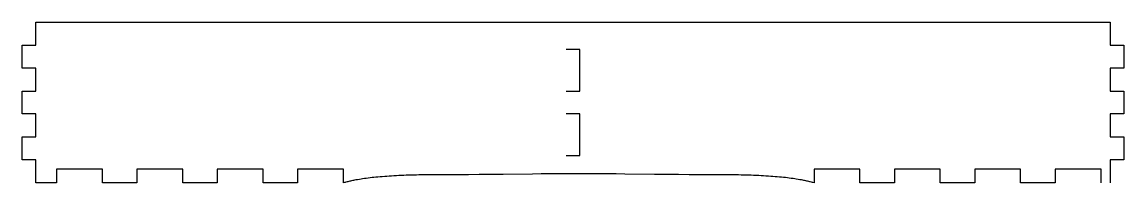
# Model space of a CAD drawing. Header units: metres. Extents: x 10 to 490, y 10 to 80.
import ezdxf

# ---------------------------------------------------------------- set-up
doc = ezdxf.new("R2010")
doc.units = ezdxf.units.M

msp = doc.modelspace()

# ---------------------------------------------------------------- linework, layer by layer
for points in [[(480, 10), (480, 16), (460, 16), (460, 10), (445, 10), (445, 16), (425, 16), (425, 10), (410, 10), (410, 16), (390, 16), (390, 10), (375, 10), (375, 16), (355, 16), (355, 10), (354.513255, 10.145666), (354.264823, 10.217014), (353.886, 10.322198), (353.369664, 10.459045), (353.106801, 10.526027), (352.706791, 10.624715), (352.163057, 10.753003), (351.886861, 10.815748), (351.467308, 10.908136), (350.898371, 11.028124), (350.609939, 11.086762), (350.172488, 11.173044), (349.580541, 11.284991), (348.827268, 11.420023), (348.059962, 11.549702), (347.27947, 11.674128), (346.646151, 11.769953), (345.844057, 11.885175), (345.031148, 11.995424), (344.208268, 12.100801), (343.376266, 12.201405), (342.535987, 12.297337), (341.688277, 12.388696), (340.833983, 12.475583), (339.973952, 12.558098), (338.935533, 12.651486), (338.065858, 12.724735), (337.018325, 12.807294), (336.143103, 12.871762), (335.091372, 12.944075), (334.039422, 13.011043), (332.988717, 13.072841), (331.940719, 13.12964), (330.896891, 13.181614), (329.858696, 13.228937), (328.656537, 13.278497), (327.635563, 13.316334), (326.457501, 13.355302), (325.460613, 13.384465), (324.314658, 13.413787), (323.189308, 13.438308), (322.086887, 13.458303), (321.009718, 13.474047), (319.960121, 13.485814), (318.940421, 13.493878), (317.814637, 13.498914), (313.322692, 13.503665), (311.297014, 13.508697), (308.882783, 13.517331), (304.900018, 13.537426), (300.579506, 13.566679), (295.940591, 13.605546), (290.629633, 13.657712), (285.431092, 13.714493), (272.605519, 13.861597), (268.849392, 13.901363), (265.835144, 13.930336), (262.224645, 13.960205), (258.696771, 13.982669), (255.562826, 13.995493), (254.022438, 13.998851), (252.5, 14), (250.977562, 13.998851), (249.437174, 13.995493), (246.303229, 13.982669), (242.775355, 13.960205), (239.164856, 13.930336), (236.150608, 13.901363), (232.394481, 13.861597), (219.568908, 13.714493), (214.370367, 13.657712), (209.059409, 13.605546), (204.420494, 13.566679), (200.099982, 13.537426), (196.117217, 13.517331), (193.702986, 13.508697), (191.677308, 13.503665), (187.185363, 13.498914), (186.059579, 13.493878), (185.039879, 13.485814), (183.990282, 13.474047), (182.913113, 13.458303), (181.810692, 13.438308), (180.685342, 13.413787), (179.539387, 13.384465), (178.542499, 13.355302), (177.364437, 13.316334), (176.343463, 13.278497), (175.141304, 13.228937), (174.103109, 13.181614), (173.059281, 13.12964), (172.011283, 13.072841), (170.960578, 13.011043), (169.908628, 12.944075), (168.856897, 12.871762), (167.981675, 12.807294), (166.934142, 12.724735), (166.064467, 12.651486), (165.026048, 12.558098), (164.166017, 12.475583), (163.311723, 12.388696), (162.464013, 12.297337), (161.623734, 12.201405), (160.791732, 12.100801), (159.968852, 11.995424), (159.155943, 11.885175), (158.353849, 11.769953), (157.72053, 11.674128), (156.940038, 11.549702), (156.172732, 11.420023), (155.419459, 11.284991), (154.827512, 11.173044), (154.390061, 11.086762), (154.101629, 11.028124), (153.532692, 10.908136), (153.113139, 10.815748), (152.836943, 10.753003), (152.293209, 10.624715), (151.893199, 10.526027), (151.630336, 10.459045), (151.114, 10.322198), (150.735177, 10.217014), (150.486745, 10.145666), (150, 10), (150, 16), (130, 16), (130, 10), (115, 10), (115, 16), (95, 16), (95, 10), (80, 10), (80, 16), (60, 16), (60, 10), (45, 10), (45, 16), (25, 16), (25, 10), (16, 10), (16, 20), (10, 20), (10, 30), (16, 30), (16, 40), (10, 40), (10, 50), (16, 50), (16, 60), (10, 60), (10, 70), (16, 70), (16, 80), (484, 80), (484, 70), (490, 70), (490, 60), (484, 60), (484, 50), (490, 50), (490, 40), (484, 40), (484, 30), (490, 30), (490, 20), (484, 20), (484, 10)], [(247, 50), (253, 50), (253, 68), (247, 68)], [(247, 22), (253, 22), (253, 40), (247, 40)]]:
    msp.add_lwpolyline(points)

doc.saveas('drawing.dxf')
